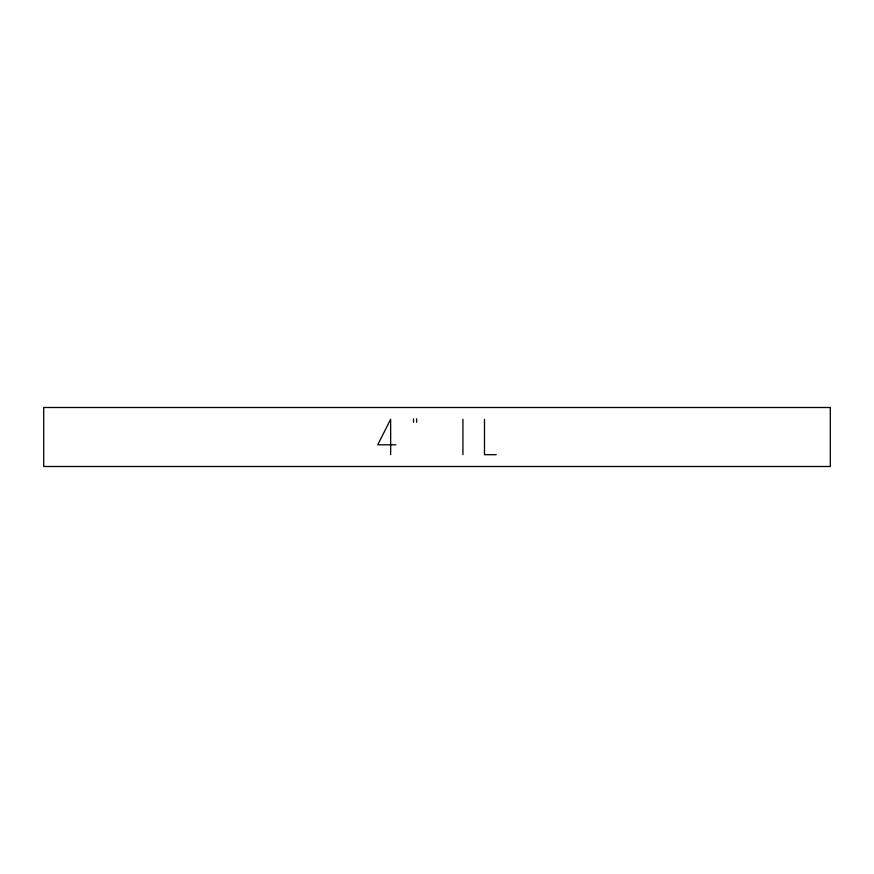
<?xml version="1.0" encoding="UTF-8"?>
<svg xmlns="http://www.w3.org/2000/svg" width="874" height="874" viewBox="0 0 874 874"><rect width="100%" height="100%" fill="white"/><g stroke="black" fill="none" stroke-linecap="round" stroke-linejoin="round"><path stroke-width="1.31" d="M395.867 444.8L377.765 444.8L390.656 419.269L390.656 454.633M496.235 454.688L484.48 454.688L484.48 419.312M462.936 419.312L462.936 454.688M416.614 418.788L416.614 422.273M413.522 418.788L413.522 422.273M830.3 407.502L43.7 407.502L43.7 466.498L830.3 466.498L830.3 407.502"/></g></svg>
